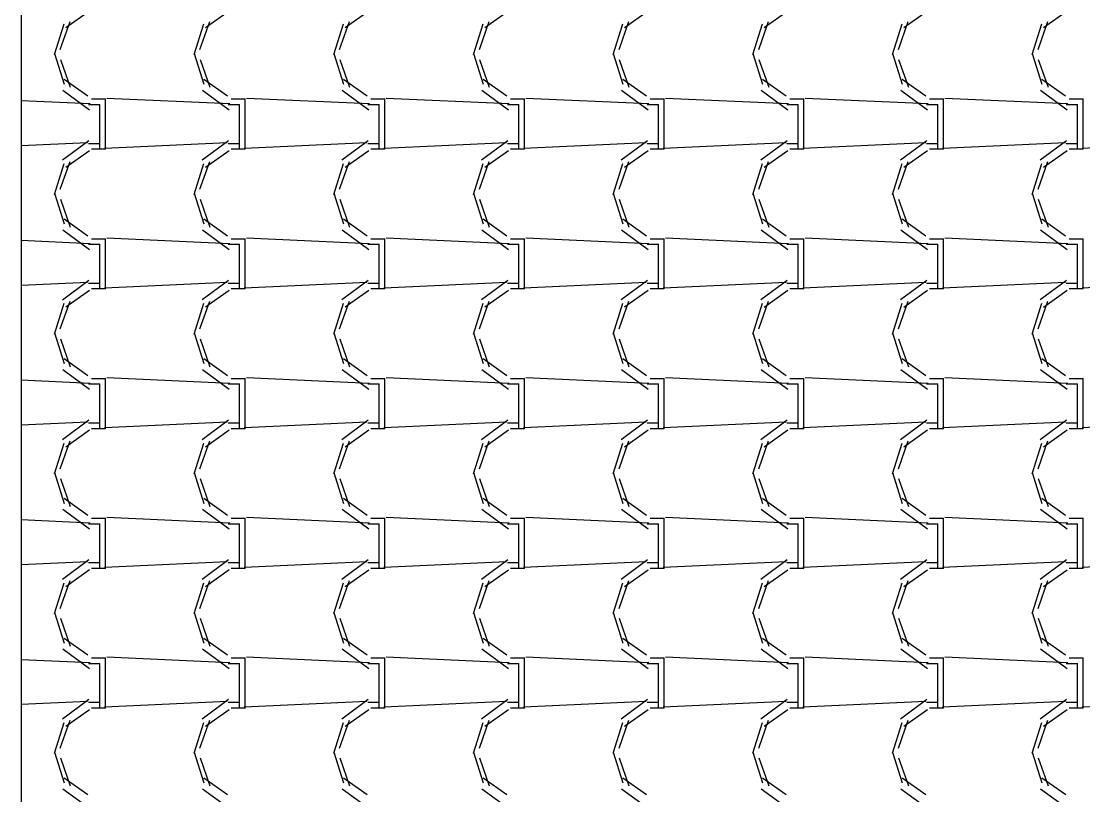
# Model space of a CAD drawing. Header units: millimetres. Extents: x -336 to -33, y -135 to 770.
# Drawn here: x -310.458 to -308.176, y 744.021 to 745.684 of the extents above; entities that cross this region are included whole.
import ezdxf

# ---------------------------------------------------------------- set-up
doc = ezdxf.new("R2010")
doc.units = ezdxf.units.MM
doc.header["$LTSCALE"] = 50
doc.header["$MEASUREMENT"] = 0
doc.layers.add('-HIDRO', color=8, linetype='CONTINUOUS')

msp = doc.modelspace()

# ---------------------------------------------------------------- linework, layer by layer
at = {"layer": '-HIDRO', "linetype": 'Continuous'}
for p, q in [((-310.458, 746.8206), (-310.458, 726.4028)), ((-310.3113, 745.7056), (-310.3623, 745.6696)), ((-310.0113, 745.7056), (-310.0623, 745.6696)), ((-309.7113, 745.7056), (-309.7623, 745.6696)), ((-309.4113, 745.7056), (-309.4623, 745.6696)), ((-309.1113, 745.7056), (-309.1623, 745.6696)), ((-308.8113, 745.7056), (-308.8623, 745.6696)), ((-308.5113, 745.7056), (-308.5623, 745.6696)), ((-308.2113, 745.7056), (-308.2623, 745.6696)), ((-310.3666, 745.6774), (-310.3876, 745.6114)), ((-310.3538, 745.6823), (-310.3748, 745.6223)), ((-310.0666, 745.6774), (-310.0876, 745.6114)), ((-310.0538, 745.6823), (-310.0748, 745.6223)), ((-309.7666, 745.6774), (-309.7876, 745.6114)), ((-309.7538, 745.6823), (-309.7748, 745.6223)), ((-309.4666, 745.6774), (-309.4876, 745.6114)), ((-309.4538, 745.6823), (-309.4748, 745.6223)), ((-309.1666, 745.6774), (-309.1876, 745.6114)), ((-309.1538, 745.6823), (-309.1748, 745.6223)), ((-308.8666, 745.6774), (-308.8876, 745.6114)), ((-308.8538, 745.6823), (-308.8748, 745.6223)), ((-308.5666, 745.6774), (-308.5876, 745.6114)), ((-308.5538, 745.6823), (-308.5748, 745.6223)), ((-308.2666, 745.6774), (-308.2876, 745.6114)), ((-308.2538, 745.6823), (-308.2748, 745.6223)), ((-310.3868, 745.6146), (-310.3658, 745.5486)), ((-310.3737, 745.602), (-310.3527, 745.542)), ((-310.0868, 745.6146), (-310.0658, 745.5486)), ((-310.0737, 745.602), (-310.0527, 745.542)), ((-309.7868, 745.6146), (-309.7658, 745.5486)), ((-309.7737, 745.602), (-309.7527, 745.542)), ((-309.4868, 745.6146), (-309.4658, 745.5486)), ((-309.4737, 745.602), (-309.4527, 745.542)), ((-309.1868, 745.6146), (-309.1658, 745.5486)), ((-309.1737, 745.602), (-309.1527, 745.542)), ((-308.8868, 745.6146), (-308.8658, 745.5486)), ((-308.8736, 745.602), (-308.8526, 745.542)), ((-308.5868, 745.6146), (-308.5658, 745.5486)), ((-308.5736, 745.602), (-308.5526, 745.542)), ((-308.2868, 745.6146), (-308.2658, 745.5486)), ((-308.2736, 745.602), (-308.2526, 745.542)), ((-310.3657, 745.5594), (-310.3147, 745.5234)), ((-310.0658, 745.5594), (-310.0148, 745.5234)), ((-309.7658, 745.5594), (-309.7148, 745.5234)), ((-309.4658, 745.5594), (-309.4148, 745.5234)), ((-309.1658, 745.5594), (-309.1148, 745.5234)), ((-308.8658, 745.5594), (-308.8148, 745.5234)), ((-308.5658, 745.5594), (-308.5148, 745.5234)), ((-308.2658, 745.5594), (-308.2148, 745.5234)), ((-310.3685, 745.5359), (-310.3115, 745.4939)), ((-310.0685, 745.5359), (-310.0115, 745.4939)), ((-309.7685, 745.5359), (-309.7115, 745.4939)), ((-309.4685, 745.5359), (-309.4115, 745.4939)), ((-309.1685, 745.5359), (-309.1115, 745.4939)), ((-308.8685, 745.5358), (-308.8115, 745.4938)), ((-308.5685, 745.5358), (-308.5115, 745.4938)), ((-308.2685, 745.5358), (-308.2115, 745.4938)), ((-310.3103, 745.5062), (-310.458, 745.5129)), ((-310.3074, 745.5169), (-310.2774, 745.5169)), ((-310.2774, 745.4209), (-310.2774, 745.5169)), ((-310.0103, 745.5062), (-310.2743, 745.5182)), ((-310.0074, 745.5169), (-309.9774, 745.5169)), ((-309.9774, 745.4209), (-309.9774, 745.5169)), ((-309.7103, 745.5062), (-309.9743, 745.5182)), ((-309.7074, 745.5169), (-309.6774, 745.5169)), ((-309.6774, 745.4209), (-309.6774, 745.5169)), ((-309.4103, 745.5062), (-309.6743, 745.5182)), ((-309.4074, 745.5169), (-309.3774, 745.5169)), ((-309.3774, 745.4209), (-309.3774, 745.5169)), ((-309.1103, 745.5062), (-309.3743, 745.5182)), ((-309.1074, 745.5169), (-309.0774, 745.5169)), ((-309.0774, 745.4209), (-309.0774, 745.5169)), ((-308.8103, 745.5062), (-309.0743, 745.5182)), ((-308.8074, 745.5169), (-308.7774, 745.5169)), ((-308.7774, 745.4209), (-308.7774, 745.5169)), ((-308.5103, 745.5062), (-308.7743, 745.5182)), ((-308.5074, 745.5169), (-308.4774, 745.5169)), ((-308.4774, 745.4209), (-308.4774, 745.5169)), ((-308.2103, 745.5062), (-308.4743, 745.5182)), ((-308.2074, 745.5169), (-308.1774, 745.5169)), ((-308.1774, 745.4209), (-308.1774, 745.5169)), ((-310.3134, 745.5049), (-310.2894, 745.5049)), ((-310.2894, 745.4209), (-310.2894, 745.5049)), ((-310.0134, 745.5049), (-309.9894, 745.5049)), ((-309.9894, 745.4209), (-309.9894, 745.5049)), ((-309.7134, 745.5049), (-309.6894, 745.5049)), ((-309.6894, 745.4209), (-309.6894, 745.5049)), ((-309.4134, 745.5049), (-309.3894, 745.5049)), ((-309.3894, 745.4209), (-309.3894, 745.5049)), ((-309.1134, 745.5049), (-309.0894, 745.5049)), ((-309.0894, 745.4209), (-309.0894, 745.5049)), ((-308.8134, 745.5049), (-308.7894, 745.5049)), ((-308.7894, 745.4209), (-308.7894, 745.5049)), ((-308.5134, 745.5049), (-308.4894, 745.5049)), ((-308.4894, 745.4209), (-308.4894, 745.5049)), ((-308.2134, 745.5049), (-308.1894, 745.5049)), ((-308.1894, 745.4209), (-308.1894, 745.5049)), ((-310.3154, 745.4229), (-310.458, 745.4165)), ((-310.3127, 745.4272), (-310.3697, 745.3852)), ((-310.2894, 745.4209), (-310.3134, 745.4209)), ((-310.2894, 745.4089), (-310.2894, 745.4209)), ((-310.0154, 745.4229), (-310.2794, 745.4109)), ((-310.2774, 745.4089), (-310.2774, 745.4209)), ((-310.0127, 745.4272), (-310.0697, 745.3852)), ((-309.9894, 745.4209), (-310.0134, 745.4209)), ((-309.9894, 745.4089), (-309.9894, 745.4209)), ((-309.7154, 745.4229), (-309.9794, 745.4109)), ((-309.9774, 745.4089), (-309.9774, 745.4209)), ((-309.7127, 745.4273), (-309.7697, 745.3853)), ((-309.6894, 745.4209), (-309.7134, 745.4209)), ((-309.6894, 745.4089), (-309.6894, 745.4209)), ((-309.4154, 745.4229), (-309.6794, 745.4109)), ((-309.6774, 745.4089), (-309.6774, 745.4209)), ((-309.4127, 745.4273), (-309.4697, 745.3853)), ((-309.3894, 745.4209), (-309.4134, 745.4209)), ((-309.3894, 745.4089), (-309.3894, 745.4209)), ((-309.1154, 745.4229), (-309.3794, 745.4109)), ((-309.3774, 745.4089), (-309.3774, 745.4209)), ((-309.1127, 745.4273), (-309.1697, 745.3853)), ((-309.0894, 745.4209), (-309.1134, 745.4209)), ((-309.0894, 745.4089), (-309.0894, 745.4209)), ((-308.8154, 745.4229), (-309.0794, 745.4109)), ((-309.0774, 745.4089), (-309.0774, 745.4209)), ((-308.8127, 745.4273), (-308.8697, 745.3853)), ((-308.7894, 745.4209), (-308.8134, 745.4209)), ((-308.7894, 745.4089), (-308.7894, 745.4209)), ((-308.5154, 745.4229), (-308.7794, 745.4109)), ((-308.7774, 745.4089), (-308.7774, 745.4209)), ((-308.5127, 745.4273), (-308.5697, 745.3853)), ((-308.4894, 745.4209), (-308.5134, 745.4209)), ((-308.4894, 745.4089), (-308.4894, 745.4209)), ((-308.2154, 745.4229), (-308.4794, 745.4109)), ((-308.4774, 745.4089), (-308.4774, 745.4209)), ((-308.2127, 745.4273), (-308.2697, 745.3853)), ((-308.1894, 745.4209), (-308.2134, 745.4209)), ((-308.1894, 745.4089), (-308.1894, 745.4209)), ((-307.9154, 745.4229), (-308.1794, 745.4109)), ((-308.1774, 745.4089), (-308.1774, 745.4209)), ((-310.3113, 745.4056), (-310.3623, 745.3696)), ((-310.2774, 745.4089), (-310.3074, 745.4089)), ((-310.0113, 745.4056), (-310.0623, 745.3696)), ((-309.9774, 745.4089), (-310.0074, 745.4089)), ((-309.7113, 745.4056), (-309.7623, 745.3696)), ((-309.6774, 745.4089), (-309.7074, 745.4089)), ((-309.4113, 745.4056), (-309.4623, 745.3696)), ((-309.3774, 745.4089), (-309.4074, 745.4089)), ((-309.1113, 745.4056), (-309.1623, 745.3696)), ((-309.0774, 745.4089), (-309.1074, 745.4089)), ((-308.8113, 745.4056), (-308.8623, 745.3696)), ((-308.7774, 745.4089), (-308.8074, 745.4089)), ((-308.5113, 745.4055), (-308.5623, 745.3695)), ((-308.4774, 745.4089), (-308.5074, 745.4089)), ((-308.2113, 745.4055), (-308.2623, 745.3695)), ((-308.1774, 745.4089), (-308.2074, 745.4089)), ((-310.3666, 745.3774), (-310.3876, 745.3114)), ((-310.3538, 745.3823), (-310.3748, 745.3223)), ((-310.0666, 745.3774), (-310.0876, 745.3114)), ((-310.0538, 745.3823), (-310.0748, 745.3223)), ((-309.7666, 745.3774), (-309.7876, 745.3114)), ((-309.7538, 745.3823), (-309.7748, 745.3223)), ((-309.4666, 745.3774), (-309.4876, 745.3114)), ((-309.4538, 745.3823), (-309.4748, 745.3223)), ((-309.1666, 745.3774), (-309.1876, 745.3114)), ((-309.1538, 745.3823), (-309.1748, 745.3223)), ((-308.8666, 745.3774), (-308.8876, 745.3114)), ((-308.8538, 745.3823), (-308.8748, 745.3223)), ((-308.5666, 745.3774), (-308.5876, 745.3114)), ((-308.5538, 745.3823), (-308.5748, 745.3223)), ((-308.2666, 745.3774), (-308.2876, 745.3114)), ((-308.2538, 745.3823), (-308.2748, 745.3223)), ((-310.3868, 745.3146), (-310.3658, 745.2486)), ((-310.3737, 745.302), (-310.3527, 745.242)), ((-310.0868, 745.3146), (-310.0658, 745.2486)), ((-310.0737, 745.302), (-310.0527, 745.242)), ((-309.7868, 745.3146), (-309.7658, 745.2486)), ((-309.7737, 745.302), (-309.7527, 745.242)), ((-309.4868, 745.3146), (-309.4658, 745.2486)), ((-309.4737, 745.302), (-309.4527, 745.242)), ((-309.1868, 745.3146), (-309.1658, 745.2486)), ((-309.1737, 745.302), (-309.1527, 745.242)), ((-308.8868, 745.3146), (-308.8658, 745.2486)), ((-308.8736, 745.302), (-308.8526, 745.242)), ((-308.5868, 745.3146), (-308.5658, 745.2486)), ((-308.5736, 745.302), (-308.5526, 745.242)), ((-308.2868, 745.3146), (-308.2658, 745.2486)), ((-308.2736, 745.302), (-308.2526, 745.242)), ((-310.3657, 745.2594), (-310.3147, 745.2234)), ((-310.0657, 745.2594), (-310.0147, 745.2234)), ((-309.7658, 745.2594), (-309.7148, 745.2234)), ((-309.4658, 745.2594), (-309.4148, 745.2234)), ((-309.1658, 745.2594), (-309.1148, 745.2234)), ((-308.8658, 745.2594), (-308.8148, 745.2234)), ((-308.5658, 745.2594), (-308.5148, 745.2234)), ((-308.2658, 745.2594), (-308.2148, 745.2234)), ((-310.3685, 745.2359), (-310.3115, 745.1939)), ((-310.0685, 745.2359), (-310.0115, 745.1939)), ((-309.7685, 745.2359), (-309.7115, 745.1939)), ((-309.4685, 745.2359), (-309.4115, 745.1939)), ((-309.1685, 745.2359), (-309.1115, 745.1939)), ((-308.8685, 745.2359), (-308.8115, 745.1939)), ((-308.5685, 745.2358), (-308.5115, 745.1938)), ((-308.2685, 745.2358), (-308.2115, 745.1938)), ((-310.3103, 745.2062), (-310.458, 745.2129)), ((-310.3074, 745.2169), (-310.2774, 745.2169)), ((-310.2774, 745.1209), (-310.2774, 745.2169)), ((-310.0103, 745.2062), (-310.2743, 745.2182)), ((-310.0074, 745.2169), (-309.9774, 745.2169)), ((-309.9774, 745.1209), (-309.9774, 745.2169)), ((-309.7103, 745.2062), (-309.9743, 745.2182)), ((-309.7074, 745.2169), (-309.6774, 745.2169)), ((-309.6774, 745.1209), (-309.6774, 745.2169)), ((-309.4103, 745.2062), (-309.6743, 745.2182)), ((-309.4074, 745.2169), (-309.3774, 745.2169)), ((-309.3774, 745.1209), (-309.3774, 745.2169)), ((-309.1103, 745.2062), (-309.3743, 745.2182)), ((-309.1074, 745.2169), (-309.0774, 745.2169)), ((-309.0774, 745.1209), (-309.0774, 745.2169)), ((-308.8103, 745.2062), (-309.0743, 745.2182)), ((-308.8074, 745.2169), (-308.7774, 745.2169)), ((-308.7774, 745.1209), (-308.7774, 745.2169)), ((-308.5103, 745.2062), (-308.7743, 745.2182)), ((-308.5074, 745.2169), (-308.4774, 745.2169)), ((-308.4774, 745.1209), (-308.4774, 745.2169)), ((-308.2103, 745.2062), (-308.4743, 745.2182)), ((-308.2074, 745.2169), (-308.1774, 745.2169)), ((-308.1774, 745.1209), (-308.1774, 745.2169)), ((-310.3134, 745.2049), (-310.2894, 745.2049)), ((-310.2894, 745.1209), (-310.2894, 745.2049)), ((-310.0134, 745.2049), (-309.9894, 745.2049)), ((-309.9894, 745.1209), (-309.9894, 745.2049)), ((-309.7134, 745.2049), (-309.6894, 745.2049)), ((-309.6894, 745.1209), (-309.6894, 745.2049)), ((-309.4134, 745.2049), (-309.3894, 745.2049)), ((-309.3894, 745.1209), (-309.3894, 745.2049)), ((-309.1134, 745.2049), (-309.0894, 745.2049)), ((-309.0894, 745.1209), (-309.0894, 745.2049)), ((-308.8134, 745.2049), (-308.7894, 745.2049)), ((-308.7894, 745.1209), (-308.7894, 745.2049)), ((-308.5134, 745.2049), (-308.4894, 745.2049)), ((-308.4894, 745.1209), (-308.4894, 745.2049)), ((-308.2134, 745.2049), (-308.1894, 745.2049)), ((-308.1894, 745.1209), (-308.1894, 745.2049)), ((-310.3154, 745.1229), (-310.458, 745.1165)), ((-310.3127, 745.1272), (-310.3697, 745.0852)), ((-310.2894, 745.1209), (-310.3134, 745.1209)), ((-310.2894, 745.1089), (-310.2894, 745.1209)), ((-310.0154, 745.1229), (-310.2794, 745.1109)), ((-310.2774, 745.1089), (-310.2774, 745.1209)), ((-310.0127, 745.1273), (-310.0697, 745.0853)), ((-309.9894, 745.1209), (-310.0134, 745.1209)), ((-309.9894, 745.1089), (-309.9894, 745.1209)), ((-309.7154, 745.1229), (-309.9794, 745.1109)), ((-309.9774, 745.1089), (-309.9774, 745.1209)), ((-309.7127, 745.1273), (-309.7697, 745.0853)), ((-309.6894, 745.1209), (-309.7134, 745.1209)), ((-309.6894, 745.1089), (-309.6894, 745.1209)), ((-309.4154, 745.1229), (-309.6794, 745.1109)), ((-309.6774, 745.1089), (-309.6774, 745.1209)), ((-309.4127, 745.1273), (-309.4697, 745.0853)), ((-309.3894, 745.1209), (-309.4134, 745.1209)), ((-309.3894, 745.1089), (-309.3894, 745.1209)), ((-309.1154, 745.1229), (-309.3794, 745.1109)), ((-309.3774, 745.1089), (-309.3774, 745.1209)), ((-309.1127, 745.1273), (-309.1697, 745.0853)), ((-309.0894, 745.1209), (-309.1134, 745.1209)), ((-309.0894, 745.1089), (-309.0894, 745.1209)), ((-308.8154, 745.1229), (-309.0794, 745.1109)), ((-309.0774, 745.1089), (-309.0774, 745.1209)), ((-308.8127, 745.1273), (-308.8697, 745.0853)), ((-308.7894, 745.1209), (-308.8134, 745.1209)), ((-308.7894, 745.1089), (-308.7894, 745.1209)), ((-308.5154, 745.1229), (-308.7794, 745.1109)), ((-308.7774, 745.1089), (-308.7774, 745.1209)), ((-308.5127, 745.1273), (-308.5697, 745.0853)), ((-308.4894, 745.1209), (-308.5134, 745.1209)), ((-308.4894, 745.1089), (-308.4894, 745.1209)), ((-308.2154, 745.1229), (-308.4794, 745.1109)), ((-308.4774, 745.1089), (-308.4774, 745.1209)), ((-308.2127, 745.1273), (-308.2697, 745.0853)), ((-308.1894, 745.1209), (-308.2134, 745.1209)), ((-308.1894, 745.1089), (-308.1894, 745.1209)), ((-307.9154, 745.1229), (-308.1794, 745.1109)), ((-308.1774, 745.1089), (-308.1774, 745.1209)), ((-310.3113, 745.1056), (-310.3623, 745.0696)), ((-310.2774, 745.1089), (-310.3074, 745.1089)), ((-310.0113, 745.1056), (-310.0623, 745.0696)), ((-309.9774, 745.1089), (-310.0074, 745.1089)), ((-309.7113, 745.1056), (-309.7623, 745.0696)), ((-309.6774, 745.1089), (-309.7074, 745.1089)), ((-309.4113, 745.1056), (-309.4623, 745.0696)), ((-309.3774, 745.1089), (-309.4074, 745.1089)), ((-309.1113, 745.1056), (-309.1623, 745.0696)), ((-309.0774, 745.1089), (-309.1074, 745.1089)), ((-308.8113, 745.1055), (-308.8623, 745.0695)), ((-308.7774, 745.1089), (-308.8074, 745.1089)), ((-308.5113, 745.1055), (-308.5623, 745.0695)), ((-308.4774, 745.1089), (-308.5074, 745.1089)), ((-308.2113, 745.1055), (-308.2623, 745.0695)), ((-308.1774, 745.1089), (-308.2074, 745.1089)), ((-310.3666, 745.0774), (-310.3876, 745.0114)), ((-310.3538, 745.0823), (-310.3748, 745.0223)), ((-310.0666, 745.0774), (-310.0876, 745.0114)), ((-310.0538, 745.0823), (-310.0748, 745.0223)), ((-309.7666, 745.0774), (-309.7876, 745.0114)), ((-309.7538, 745.0823), (-309.7748, 745.0223)), ((-309.4666, 745.0774), (-309.4876, 745.0114)), ((-309.4538, 745.0823), (-309.4748, 745.0223)), ((-309.1666, 745.0774), (-309.1876, 745.0114)), ((-309.1538, 745.0823), (-309.1748, 745.0223)), ((-308.8666, 745.0774), (-308.8876, 745.0114)), ((-308.8538, 745.0823), (-308.8748, 745.0223)), ((-308.5666, 745.0774), (-308.5876, 745.0114)), ((-308.5538, 745.0823), (-308.5748, 745.0223)), ((-308.2666, 745.0774), (-308.2876, 745.0114)), ((-308.2538, 745.0823), (-308.2748, 745.0223)), ((-310.3868, 745.0146), (-310.3658, 744.9486)), ((-310.0868, 745.0146), (-310.0658, 744.9486)), ((-309.7868, 745.0146), (-309.7658, 744.9486)), ((-309.4868, 745.0146), (-309.4658, 744.9486)), ((-309.1868, 745.0146), (-309.1658, 744.9486)), ((-308.8868, 745.0146), (-308.8658, 744.9486)), ((-308.5868, 745.0146), (-308.5658, 744.9486)), ((-308.2868, 745.0146), (-308.2658, 744.9486)), ((-310.3737, 745.002), (-310.3527, 744.942)), ((-310.0737, 745.002), (-310.0527, 744.942)), ((-309.7737, 745.002), (-309.7527, 744.942)), ((-309.4737, 745.002), (-309.4527, 744.942)), ((-309.1737, 745.002), (-309.1527, 744.942)), ((-308.8736, 745.002), (-308.8526, 744.942)), ((-308.5736, 745.002), (-308.5526, 744.942)), ((-308.2736, 745.002), (-308.2526, 744.942)), ((-310.3657, 744.9594), (-310.3147, 744.9234)), ((-310.0657, 744.9594), (-310.0147, 744.9234)), ((-309.7657, 744.9594), (-309.7147, 744.9234)), ((-309.4657, 744.9594), (-309.4147, 744.9234)), ((-309.1658, 744.9594), (-309.1148, 744.9234)), ((-308.8658, 744.9594), (-308.8148, 744.9234)), ((-308.5658, 744.9594), (-308.5148, 744.9234)), ((-308.2658, 744.9594), (-308.2148, 744.9234)), ((-310.3685, 744.9359), (-310.3115, 744.8939)), ((-310.3074, 744.9169), (-310.2774, 744.9169)), ((-310.2774, 744.8209), (-310.2774, 744.9169)), ((-310.0103, 744.9062), (-310.2743, 744.9182)), ((-310.0685, 744.9359), (-310.0115, 744.8939)), ((-310.0074, 744.9169), (-309.9774, 744.9169)), ((-309.9774, 744.8209), (-309.9774, 744.9169)), ((-309.7103, 744.9062), (-309.9743, 744.9182)), ((-309.7685, 744.9359), (-309.7115, 744.8939)), ((-309.7074, 744.9169), (-309.6774, 744.9169)), ((-309.6774, 744.8209), (-309.6774, 744.9169)), ((-309.4103, 744.9062), (-309.6743, 744.9182)), ((-309.4685, 744.9359), (-309.4115, 744.8939)), ((-309.4074, 744.9169), (-309.3774, 744.9169)), ((-309.3774, 744.8209), (-309.3774, 744.9169)), ((-309.1103, 744.9062), (-309.3743, 744.9182)), ((-309.1685, 744.9359), (-309.1115, 744.8939)), ((-309.1074, 744.9169), (-309.0774, 744.9169)), ((-309.0774, 744.8209), (-309.0774, 744.9169)), ((-308.8103, 744.9062), (-309.0743, 744.9182)), ((-308.8685, 744.9359), (-308.8115, 744.8939)), ((-308.8074, 744.9169), (-308.7774, 744.9169)), ((-308.7774, 744.8209), (-308.7774, 744.9169)), ((-308.5103, 744.9062), (-308.7743, 744.9182)), ((-308.5685, 744.9359), (-308.5115, 744.8939)), ((-308.5074, 744.9169), (-308.4774, 744.9169)), ((-308.4774, 744.8209), (-308.4774, 744.9169)), ((-308.2103, 744.9062), (-308.4743, 744.9182)), ((-308.2685, 744.9358), (-308.2115, 744.8938)), ((-308.2074, 744.9169), (-308.1774, 744.9169)), ((-308.1774, 744.8209), (-308.1774, 744.9169)), ((-310.3103, 744.9062), (-310.458, 744.9129)), ((-310.3134, 744.9049), (-310.2894, 744.9049)), ((-310.2894, 744.8209), (-310.2894, 744.9049)), ((-310.0134, 744.9049), (-309.9894, 744.9049)), ((-309.9894, 744.8209), (-309.9894, 744.9049)), ((-309.7134, 744.9049), (-309.6894, 744.9049)), ((-309.6894, 744.8209), (-309.6894, 744.9049)), ((-309.4134, 744.9049), (-309.3894, 744.9049)), ((-309.3894, 744.8209), (-309.3894, 744.9049)), ((-309.1134, 744.9049), (-309.0894, 744.9049)), ((-309.0894, 744.8209), (-309.0894, 744.9049)), ((-308.8134, 744.9049), (-308.7894, 744.9049)), ((-308.7894, 744.8209), (-308.7894, 744.9049)), ((-308.5134, 744.9049), (-308.4894, 744.9049)), ((-308.4894, 744.8209), (-308.4894, 744.9049)), ((-308.2134, 744.9049), (-308.1894, 744.9049)), ((-308.1894, 744.8209), (-308.1894, 744.9049)), ((-310.3154, 744.8229), (-310.458, 744.8165)), ((-310.3127, 744.8273), (-310.3697, 744.7853)), ((-310.0154, 744.8229), (-310.2794, 744.8109)), ((-310.0127, 744.8273), (-310.0697, 744.7853)), ((-309.7154, 744.8229), (-309.9794, 744.8109)), ((-309.7127, 744.8273), (-309.7697, 744.7853)), ((-309.4154, 744.8229), (-309.6794, 744.8109)), ((-309.4127, 744.8273), (-309.4697, 744.7853)), ((-309.1154, 744.8229), (-309.3794, 744.8109)), ((-309.1127, 744.8273), (-309.1697, 744.7853)), ((-308.8154, 744.8229), (-309.0794, 744.8109)), ((-308.8127, 744.8273), (-308.8697, 744.7853)), ((-308.5154, 744.8229), (-308.7794, 744.8109)), ((-308.5127, 744.8273), (-308.5697, 744.7853)), ((-308.2154, 744.8229), (-308.4794, 744.8109)), ((-308.2127, 744.8273), (-308.2697, 744.7853)), ((-307.9154, 744.8229), (-308.1794, 744.8109)), ((-310.3113, 744.8056), (-310.3623, 744.7696)), ((-310.2894, 744.8209), (-310.3134, 744.8209)), ((-310.2774, 744.8089), (-310.3074, 744.8089)), ((-310.2894, 744.8089), (-310.2894, 744.8209)), ((-310.2774, 744.8089), (-310.2774, 744.8209)), ((-310.0113, 744.8056), (-310.0623, 744.7696)), ((-309.9894, 744.8209), (-310.0134, 744.8209)), ((-309.9774, 744.8089), (-310.0074, 744.8089)), ((-309.9894, 744.8089), (-309.9894, 744.8209)), ((-309.9774, 744.8089), (-309.9774, 744.8209)), ((-309.7113, 744.8056), (-309.7623, 744.7696)), ((-309.6894, 744.8209), (-309.7134, 744.8209)), ((-309.6774, 744.8089), (-309.7074, 744.8089)), ((-309.6894, 744.8089), (-309.6894, 744.8209)), ((-309.6774, 744.8089), (-309.6774, 744.8209)), ((-309.4113, 744.8055), (-309.4623, 744.7695)), ((-309.3894, 744.8209), (-309.4134, 744.8209)), ((-309.3774, 744.8089), (-309.4074, 744.8089)), ((-309.3894, 744.8089), (-309.3894, 744.8209)), ((-309.3774, 744.8089), (-309.3774, 744.8209)), ((-309.1113, 744.8055), (-309.1623, 744.7695)), ((-309.0894, 744.8209), (-309.1134, 744.8209)), ((-309.0774, 744.8089), (-309.1074, 744.8089)), ((-309.0894, 744.8089), (-309.0894, 744.8209)), ((-309.0774, 744.8089), (-309.0774, 744.8209)), ((-308.8113, 744.8055), (-308.8623, 744.7695)), ((-308.7894, 744.8209), (-308.8134, 744.8209)), ((-308.7774, 744.8089), (-308.8074, 744.8089)), ((-308.7894, 744.8089), (-308.7894, 744.8209)), ((-308.7774, 744.8089), (-308.7774, 744.8209)), ((-308.5113, 744.8055), (-308.5623, 744.7695)), ((-308.4894, 744.8209), (-308.5134, 744.8209)), ((-308.4774, 744.8089), (-308.5074, 744.8089)), ((-308.4894, 744.8089), (-308.4894, 744.8209)), ((-308.4774, 744.8089), (-308.4774, 744.8209)), ((-308.2113, 744.8055), (-308.2623, 744.7695)), ((-308.1894, 744.8209), (-308.2134, 744.8209)), ((-308.1774, 744.8089), (-308.2074, 744.8089)), ((-308.1894, 744.8089), (-308.1894, 744.8209)), ((-308.1774, 744.8089), (-308.1774, 744.8209)), ((-310.3666, 744.7774), (-310.3876, 744.7114)), ((-310.3538, 744.7823), (-310.3748, 744.7223)), ((-310.0666, 744.7774), (-310.0876, 744.7114)), ((-310.0538, 744.7823), (-310.0748, 744.7223)), ((-309.7666, 744.7774), (-309.7876, 744.7114)), ((-309.7538, 744.7823), (-309.7748, 744.7223)), ((-309.4666, 744.7774), (-309.4876, 744.7114)), ((-309.4538, 744.7823), (-309.4748, 744.7223)), ((-309.1666, 744.7774), (-309.1876, 744.7114)), ((-309.1538, 744.7823), (-309.1748, 744.7223)), ((-308.8666, 744.7774), (-308.8876, 744.7114)), ((-308.8538, 744.7823), (-308.8748, 744.7223)), ((-308.5666, 744.7774), (-308.5876, 744.7114)), ((-308.5538, 744.7823), (-308.5748, 744.7223)), ((-308.2666, 744.7774), (-308.2876, 744.7114)), ((-308.2538, 744.7823), (-308.2748, 744.7223)), ((-310.3868, 744.7146), (-310.3658, 744.6486)), ((-310.0868, 744.7146), (-310.0658, 744.6486)), ((-309.7868, 744.7146), (-309.7658, 744.6486)), ((-309.4868, 744.7146), (-309.4658, 744.6486)), ((-309.1868, 744.7146), (-309.1658, 744.6486)), ((-308.8868, 744.7146), (-308.8658, 744.6486)), ((-308.5868, 744.7146), (-308.5658, 744.6486)), ((-308.2868, 744.7146), (-308.2658, 744.6486)), ((-310.3737, 744.702), (-310.3527, 744.642)), ((-310.0737, 744.702), (-310.0527, 744.642)), ((-309.7737, 744.702), (-309.7527, 744.642)), ((-309.4737, 744.702), (-309.4527, 744.642)), ((-309.1737, 744.702), (-309.1527, 744.642)), ((-308.8736, 744.702), (-308.8526, 744.642)), ((-308.5736, 744.702), (-308.5526, 744.642)), ((-308.2736, 744.702), (-308.2526, 744.642)), ((-310.3657, 744.6594), (-310.3147, 744.6234)), ((-310.0657, 744.6594), (-310.0147, 744.6234)), ((-309.7657, 744.6594), (-309.7147, 744.6234)), ((-309.4657, 744.6594), (-309.4147, 744.6234)), ((-309.1657, 744.6594), (-309.1147, 744.6234)), ((-308.8658, 744.6594), (-308.8148, 744.6234)), ((-308.5658, 744.6594), (-308.5148, 744.6234)), ((-308.2658, 744.6594), (-308.2148, 744.6234)), ((-310.3685, 744.6359), (-310.3115, 744.5939)), ((-310.3074, 744.6169), (-310.2774, 744.6169)), ((-310.2774, 744.5209), (-310.2774, 744.6169)), ((-310.0103, 744.6062), (-310.2743, 744.6182)), ((-310.0685, 744.6359), (-310.0115, 744.5939)), ((-310.0074, 744.6169), (-309.9774, 744.6169)), ((-309.9774, 744.5209), (-309.9774, 744.6169)), ((-309.7103, 744.6062), (-309.9743, 744.6182)), ((-309.7685, 744.6359), (-309.7115, 744.5939)), ((-309.7074, 744.6169), (-309.6774, 744.6169)), ((-309.6774, 744.5209), (-309.6774, 744.6169)), ((-309.4103, 744.6062), (-309.6743, 744.6182)), ((-309.4685, 744.6359), (-309.4115, 744.5939)), ((-309.4074, 744.6169), (-309.3774, 744.6169)), ((-309.3774, 744.5209), (-309.3774, 744.6169)), ((-309.1103, 744.6062), (-309.3743, 744.6182)), ((-309.1685, 744.6359), (-309.1115, 744.5939)), ((-309.1074, 744.6169), (-309.0774, 744.6169)), ((-309.0774, 744.5209), (-309.0774, 744.6169)), ((-308.8103, 744.6062), (-309.0743, 744.6182)), ((-308.8685, 744.6359), (-308.8115, 744.5939)), ((-308.8074, 744.6169), (-308.7774, 744.6169)), ((-308.7774, 744.5209), (-308.7774, 744.6169)), ((-308.5103, 744.6062), (-308.7743, 744.6182)), ((-308.5685, 744.6359), (-308.5115, 744.5939)), ((-308.5074, 744.6169), (-308.4774, 744.6169)), ((-308.4774, 744.5209), (-308.4774, 744.6169)), ((-308.2103, 744.6062), (-308.4743, 744.6182)), ((-308.2685, 744.6359), (-308.2115, 744.5939)), ((-308.2074, 744.6169), (-308.1774, 744.6169)), ((-308.1774, 744.5209), (-308.1774, 744.6169)), ((-310.3103, 744.6062), (-310.458, 744.6129)), ((-310.3134, 744.6049), (-310.2894, 744.6049)), ((-310.2894, 744.5209), (-310.2894, 744.6049)), ((-310.0134, 744.6049), (-309.9894, 744.6049)), ((-309.9894, 744.5209), (-309.9894, 744.6049)), ((-309.7134, 744.6049), (-309.6894, 744.6049)), ((-309.6894, 744.5209), (-309.6894, 744.6049)), ((-309.4134, 744.6049), (-309.3894, 744.6049)), ((-309.3894, 744.5209), (-309.3894, 744.6049)), ((-309.1134, 744.6049), (-309.0894, 744.6049)), ((-309.0894, 744.5209), (-309.0894, 744.6049)), ((-308.8134, 744.6049), (-308.7894, 744.6049)), ((-308.7894, 744.5209), (-308.7894, 744.6049)), ((-308.5134, 744.6049), (-308.4894, 744.6049)), ((-308.4894, 744.5209), (-308.4894, 744.6049)), ((-308.2134, 744.6049), (-308.1894, 744.6049)), ((-308.1894, 744.5209), (-308.1894, 744.6049)), ((-310.3127, 744.5273), (-310.3697, 744.4853)), ((-310.0127, 744.5273), (-310.0697, 744.4853)), ((-309.7127, 744.5273), (-309.7697, 744.4853)), ((-309.4127, 744.5273), (-309.4697, 744.4853)), ((-309.1127, 744.5273), (-309.1697, 744.4853)), ((-308.8127, 744.5273), (-308.8697, 744.4853)), ((-308.5127, 744.5273), (-308.5697, 744.4853)), ((-308.2127, 744.5273), (-308.2697, 744.4853)), ((-310.3154, 744.5229), (-310.458, 744.5165)), ((-310.3113, 744.5056), (-310.3623, 744.4696)), ((-310.2894, 744.5209), (-310.3134, 744.5209)), ((-310.2774, 744.5089), (-310.3074, 744.5089)), ((-310.2894, 744.5089), (-310.2894, 744.5209)), ((-310.0154, 744.5229), (-310.2794, 744.5109)), ((-310.2774, 744.5089), (-310.2774, 744.5209)), ((-310.0113, 744.5056), (-310.0623, 744.4696)), ((-309.9894, 744.5209), (-310.0134, 744.5209)), ((-309.9774, 744.5089), (-310.0074, 744.5089)), ((-309.9894, 744.5089), (-309.9894, 744.5209)), ((-309.7154, 744.5229), (-309.9794, 744.5109)), ((-309.9774, 744.5089), (-309.9774, 744.5209)), ((-309.7113, 744.5055), (-309.7623, 744.4695)), ((-309.6894, 744.5209), (-309.7134, 744.5209)), ((-309.6774, 744.5089), (-309.7074, 744.5089)), ((-309.6894, 744.5089), (-309.6894, 744.5209)), ((-309.4154, 744.5229), (-309.6794, 744.5109)), ((-309.6774, 744.5089), (-309.6774, 744.5209)), ((-309.4113, 744.5055), (-309.4623, 744.4695)), ((-309.3894, 744.5209), (-309.4134, 744.5209)), ((-309.3774, 744.5089), (-309.4074, 744.5089)), ((-309.3894, 744.5089), (-309.3894, 744.5209)), ((-309.1154, 744.5229), (-309.3794, 744.5109)), ((-309.3774, 744.5089), (-309.3774, 744.5209)), ((-309.1113, 744.5055), (-309.1623, 744.4695)), ((-309.0894, 744.5209), (-309.1134, 744.5209)), ((-309.0774, 744.5089), (-309.1074, 744.5089)), ((-309.0894, 744.5089), (-309.0894, 744.5209)), ((-308.8154, 744.5229), (-309.0794, 744.5109)), ((-309.0774, 744.5089), (-309.0774, 744.5209)), ((-308.8113, 744.5055), (-308.8623, 744.4695)), ((-308.7894, 744.5209), (-308.8134, 744.5209)), ((-308.7774, 744.5089), (-308.8074, 744.5089)), ((-308.7894, 744.5089), (-308.7894, 744.5209)), ((-308.5154, 744.5229), (-308.7794, 744.5109)), ((-308.7774, 744.5089), (-308.7774, 744.5209)), ((-308.5113, 744.5055), (-308.5623, 744.4695)), ((-308.4894, 744.5209), (-308.5134, 744.5209)), ((-308.4774, 744.5089), (-308.5074, 744.5089)), ((-308.4894, 744.5089), (-308.4894, 744.5209)), ((-308.2154, 744.5229), (-308.4794, 744.5109)), ((-308.4774, 744.5089), (-308.4774, 744.5209)), ((-308.2113, 744.5055), (-308.2623, 744.4695)), ((-308.1894, 744.5209), (-308.2134, 744.5209)), ((-308.1774, 744.5089), (-308.2074, 744.5089)), ((-308.1894, 744.5089), (-308.1894, 744.5209)), ((-307.9154, 744.5229), (-308.1794, 744.5109)), ((-308.1774, 744.5089), (-308.1774, 744.5209)), ((-310.3538, 744.4823), (-310.3748, 744.4223)), ((-310.0538, 744.4823), (-310.0748, 744.4223)), ((-309.7538, 744.4823), (-309.7748, 744.4223)), ((-309.4538, 744.4823), (-309.4748, 744.4223)), ((-309.1538, 744.4823), (-309.1748, 744.4223)), ((-308.8538, 744.4823), (-308.8748, 744.4223)), ((-308.5538, 744.4823), (-308.5748, 744.4223)), ((-308.2538, 744.4823), (-308.2748, 744.4223)), ((-310.3666, 744.4774), (-310.3876, 744.4114)), ((-310.0666, 744.4774), (-310.0876, 744.4114)), ((-309.7666, 744.4774), (-309.7876, 744.4114)), ((-309.4666, 744.4774), (-309.4876, 744.4114)), ((-309.1666, 744.4774), (-309.1876, 744.4114)), ((-308.8666, 744.4774), (-308.8876, 744.4114)), ((-308.5666, 744.4774), (-308.5876, 744.4114)), ((-308.2666, 744.4774), (-308.2876, 744.4114)), ((-310.3868, 744.4146), (-310.3658, 744.3486)), ((-310.0868, 744.4146), (-310.0658, 744.3486)), ((-309.7868, 744.4146), (-309.7658, 744.3486)), ((-309.4868, 744.4146), (-309.4658, 744.3486)), ((-309.1868, 744.4146), (-309.1658, 744.3486)), ((-308.8868, 744.4146), (-308.8658, 744.3486)), ((-308.5868, 744.4146), (-308.5658, 744.3486)), ((-308.2868, 744.4146), (-308.2658, 744.3486)), ((-310.3737, 744.402), (-310.3527, 744.342)), ((-310.0737, 744.402), (-310.0527, 744.342)), ((-309.7737, 744.402), (-309.7527, 744.342)), ((-309.4737, 744.402), (-309.4527, 744.342)), ((-309.1737, 744.402), (-309.1527, 744.342)), ((-308.8736, 744.402), (-308.8526, 744.342)), ((-308.5736, 744.402), (-308.5526, 744.342)), ((-308.2736, 744.402), (-308.2526, 744.342)), ((-310.3657, 744.3594), (-310.3147, 744.3234)), ((-310.0657, 744.3594), (-310.0147, 744.3234)), ((-309.7657, 744.3594), (-309.7147, 744.3234)), ((-309.4657, 744.3594), (-309.4147, 744.3234)), ((-309.1657, 744.3594), (-309.1147, 744.3234)), ((-308.8657, 744.3594), (-308.8147, 744.3234)), ((-308.5657, 744.3594), (-308.5147, 744.3234)), ((-308.2658, 744.3594), (-308.2148, 744.3234)), ((-310.3685, 744.3359), (-310.3115, 744.2939)), ((-310.0685, 744.3359), (-310.0115, 744.2939)), ((-309.7685, 744.3359), (-309.7115, 744.2939)), ((-309.4685, 744.3359), (-309.4115, 744.2939)), ((-309.1685, 744.3359), (-309.1115, 744.2939)), ((-308.8685, 744.3359), (-308.8115, 744.2939)), ((-308.5685, 744.3359), (-308.5115, 744.2939)), ((-308.2685, 744.3359), (-308.2115, 744.2939)), ((-310.3103, 744.3062), (-310.458, 744.3129)), ((-310.3134, 744.3049), (-310.2894, 744.3049)), ((-310.3074, 744.3169), (-310.2774, 744.3169)), ((-310.2894, 744.2209), (-310.2894, 744.3049)), ((-310.2774, 744.2209), (-310.2774, 744.3169)), ((-310.0103, 744.3062), (-310.2743, 744.3182)), ((-310.0134, 744.3049), (-309.9894, 744.3049)), ((-310.0074, 744.3169), (-309.9774, 744.3169)), ((-309.9894, 744.2209), (-309.9894, 744.3049)), ((-309.9774, 744.2209), (-309.9774, 744.3169)), ((-309.7103, 744.3062), (-309.9743, 744.3182)), ((-309.7134, 744.3049), (-309.6894, 744.3049)), ((-309.7074, 744.3169), (-309.6774, 744.3169)), ((-309.6894, 744.2209), (-309.6894, 744.3049)), ((-309.6774, 744.2209), (-309.6774, 744.3169)), ((-309.4103, 744.3062), (-309.6743, 744.3182)), ((-309.4134, 744.3049), (-309.3894, 744.3049)), ((-309.4074, 744.3169), (-309.3774, 744.3169)), ((-309.3894, 744.2209), (-309.3894, 744.3049)), ((-309.3774, 744.2209), (-309.3774, 744.3169)), ((-309.1103, 744.3062), (-309.3743, 744.3182)), ((-309.1134, 744.3049), (-309.0894, 744.3049)), ((-309.1074, 744.3169), (-309.0774, 744.3169)), ((-309.0894, 744.2209), (-309.0894, 744.3049)), ((-309.0774, 744.2209), (-309.0774, 744.3169)), ((-308.8103, 744.3062), (-309.0743, 744.3182)), ((-308.8134, 744.3049), (-308.7894, 744.3049)), ((-308.8074, 744.3169), (-308.7774, 744.3169)), ((-308.7894, 744.2209), (-308.7894, 744.3049)), ((-308.7774, 744.2209), (-308.7774, 744.3169)), ((-308.5103, 744.3062), (-308.7743, 744.3182)), ((-308.5134, 744.3049), (-308.4894, 744.3049)), ((-308.5074, 744.3169), (-308.4774, 744.3169)), ((-308.4894, 744.2209), (-308.4894, 744.3049)), ((-308.4774, 744.2209), (-308.4774, 744.3169)), ((-308.2103, 744.3062), (-308.4743, 744.3182)), ((-308.2134, 744.3049), (-308.1894, 744.3049)), ((-308.2074, 744.3169), (-308.1774, 744.3169)), ((-308.1894, 744.2209), (-308.1894, 744.3049)), ((-308.1774, 744.2209), (-308.1774, 744.3169)), ((-310.3154, 744.2229), (-310.458, 744.2164)), ((-310.3127, 744.2273), (-310.3697, 744.1853)), ((-310.2894, 744.2209), (-310.3134, 744.2209)), ((-310.2774, 744.2089), (-310.3074, 744.2089)), ((-310.2894, 744.2089), (-310.2894, 744.2209)), ((-310.0154, 744.2229), (-310.2794, 744.2109)), ((-310.2774, 744.2089), (-310.2774, 744.2209)), ((-310.0127, 744.2273), (-310.0697, 744.1853)), ((-309.9894, 744.2209), (-310.0134, 744.2209)), ((-309.9774, 744.2089), (-310.0074, 744.2089)), ((-309.9894, 744.2089), (-309.9894, 744.2209)), ((-309.7154, 744.2229), (-309.9794, 744.2109)), ((-309.9774, 744.2089), (-309.9774, 744.2209)), ((-309.7127, 744.2273), (-309.7697, 744.1853)), ((-309.6894, 744.2209), (-309.7134, 744.2209)), ((-309.6774, 744.2089), (-309.7074, 744.2089)), ((-309.6894, 744.2089), (-309.6894, 744.2209)), ((-309.4154, 744.2229), (-309.6794, 744.2109)), ((-309.6774, 744.2089), (-309.6774, 744.2209)), ((-309.4127, 744.2273), (-309.4697, 744.1853)), ((-309.3894, 744.2209), (-309.4134, 744.2209)), ((-309.3774, 744.2089), (-309.4074, 744.2089)), ((-309.3894, 744.2089), (-309.3894, 744.2209)), ((-309.1154, 744.2229), (-309.3794, 744.2109)), ((-309.3774, 744.2089), (-309.3774, 744.2209)), ((-309.1127, 744.2273), (-309.1697, 744.1853)), ((-309.0894, 744.2209), (-309.1134, 744.2209)), ((-309.0774, 744.2089), (-309.1074, 744.2089)), ((-309.0894, 744.2089), (-309.0894, 744.2209)), ((-308.8154, 744.2229), (-309.0794, 744.2109)), ((-309.0774, 744.2089), (-309.0774, 744.2209)), ((-308.8127, 744.2273), (-308.8697, 744.1853)), ((-308.7894, 744.2209), (-308.8134, 744.2209)), ((-308.7774, 744.2089), (-308.8074, 744.2089)), ((-308.7894, 744.2089), (-308.7894, 744.2209)), ((-308.5154, 744.2229), (-308.7794, 744.2109)), ((-308.7774, 744.2089), (-308.7774, 744.2209)), ((-308.5127, 744.2273), (-308.5697, 744.1853)), ((-308.4894, 744.2209), (-308.5134, 744.2209)), ((-308.4774, 744.2089), (-308.5074, 744.2089)), ((-308.4894, 744.2089), (-308.4894, 744.2209)), ((-308.2154, 744.2229), (-308.4794, 744.2109)), ((-308.4774, 744.2089), (-308.4774, 744.2209)), ((-308.2127, 744.2273), (-308.2697, 744.1853)), ((-308.1894, 744.2209), (-308.2134, 744.2209)), ((-308.1774, 744.2089), (-308.2074, 744.2089)), ((-308.1894, 744.2089), (-308.1894, 744.2209)), ((-307.9154, 744.2229), (-308.1794, 744.2109)), ((-308.1774, 744.2089), (-308.1774, 744.2209)), ((-310.3113, 744.2055), (-310.3623, 744.1695)), ((-310.0113, 744.2055), (-310.0623, 744.1695)), ((-309.7113, 744.2055), (-309.7623, 744.1695)), ((-309.4113, 744.2055), (-309.4623, 744.1695)), ((-309.1113, 744.2055), (-309.1623, 744.1695)), ((-308.8113, 744.2055), (-308.8623, 744.1695)), ((-308.5113, 744.2055), (-308.5623, 744.1695)), ((-308.2113, 744.2055), (-308.2623, 744.1695)), ((-310.3666, 744.1774), (-310.3876, 744.1114)), ((-310.3538, 744.1823), (-310.3748, 744.1223)), ((-310.0666, 744.1774), (-310.0876, 744.1114)), ((-310.0538, 744.1823), (-310.0748, 744.1223)), ((-309.7666, 744.1774), (-309.7876, 744.1114)), ((-309.7538, 744.1823), (-309.7748, 744.1223)), ((-309.4666, 744.1774), (-309.4876, 744.1114)), ((-309.4538, 744.1823), (-309.4748, 744.1223)), ((-309.1666, 744.1774), (-309.1876, 744.1114)), ((-309.1538, 744.1823), (-309.1748, 744.1223)), ((-308.8666, 744.1774), (-308.8876, 744.1114)), ((-308.8538, 744.1823), (-308.8748, 744.1223)), ((-308.5666, 744.1774), (-308.5876, 744.1114)), ((-308.5538, 744.1823), (-308.5748, 744.1223)), ((-308.2666, 744.1774), (-308.2876, 744.1114)), ((-308.2538, 744.1823), (-308.2748, 744.1223)), ((-310.3868, 744.1146), (-310.3658, 744.0486)), ((-310.0868, 744.1146), (-310.0658, 744.0486)), ((-309.7868, 744.1146), (-309.7658, 744.0486)), ((-309.4868, 744.1146), (-309.4658, 744.0486)), ((-309.1868, 744.1146), (-309.1658, 744.0486)), ((-308.8868, 744.1146), (-308.8658, 744.0486)), ((-308.5868, 744.1146), (-308.5658, 744.0486)), ((-308.2868, 744.1146), (-308.2658, 744.0486)), ((-310.3737, 744.102), (-310.3527, 744.042)), ((-310.0737, 744.102), (-310.0527, 744.042)), ((-309.7737, 744.102), (-309.7527, 744.042)), ((-309.4737, 744.102), (-309.4527, 744.042)), ((-309.1737, 744.102), (-309.1527, 744.042)), ((-308.8736, 744.102), (-308.8526, 744.042)), ((-308.5736, 744.102), (-308.5526, 744.042)), ((-308.2736, 744.102), (-308.2526, 744.042)), ((-310.3657, 744.0594), (-310.3147, 744.0234)), ((-310.0657, 744.0594), (-310.0147, 744.0234)), ((-309.7657, 744.0594), (-309.7147, 744.0234)), ((-309.4657, 744.0594), (-309.4147, 744.0234)), ((-309.1657, 744.0594), (-309.1147, 744.0234)), ((-308.8657, 744.0594), (-308.8147, 744.0234)), ((-308.5657, 744.0594), (-308.5147, 744.0234)), ((-308.2657, 744.0594), (-308.2147, 744.0234)), ((-310.3685, 744.0359), (-310.3115, 743.9939)), ((-310.0685, 744.0359), (-310.0115, 743.9939)), ((-309.7685, 744.0359), (-309.7115, 743.9939)), ((-309.4685, 744.0359), (-309.4115, 743.9939)), ((-309.1685, 744.0359), (-309.1115, 743.9939)), ((-308.8685, 744.0359), (-308.8115, 743.9939)), ((-308.5685, 744.0359), (-308.5115, 743.9939)), ((-308.2685, 744.0359), (-308.2115, 743.9939))]:
    msp.add_line(p, q, dxfattribs=at)

doc.saveas('drawing.dxf')
